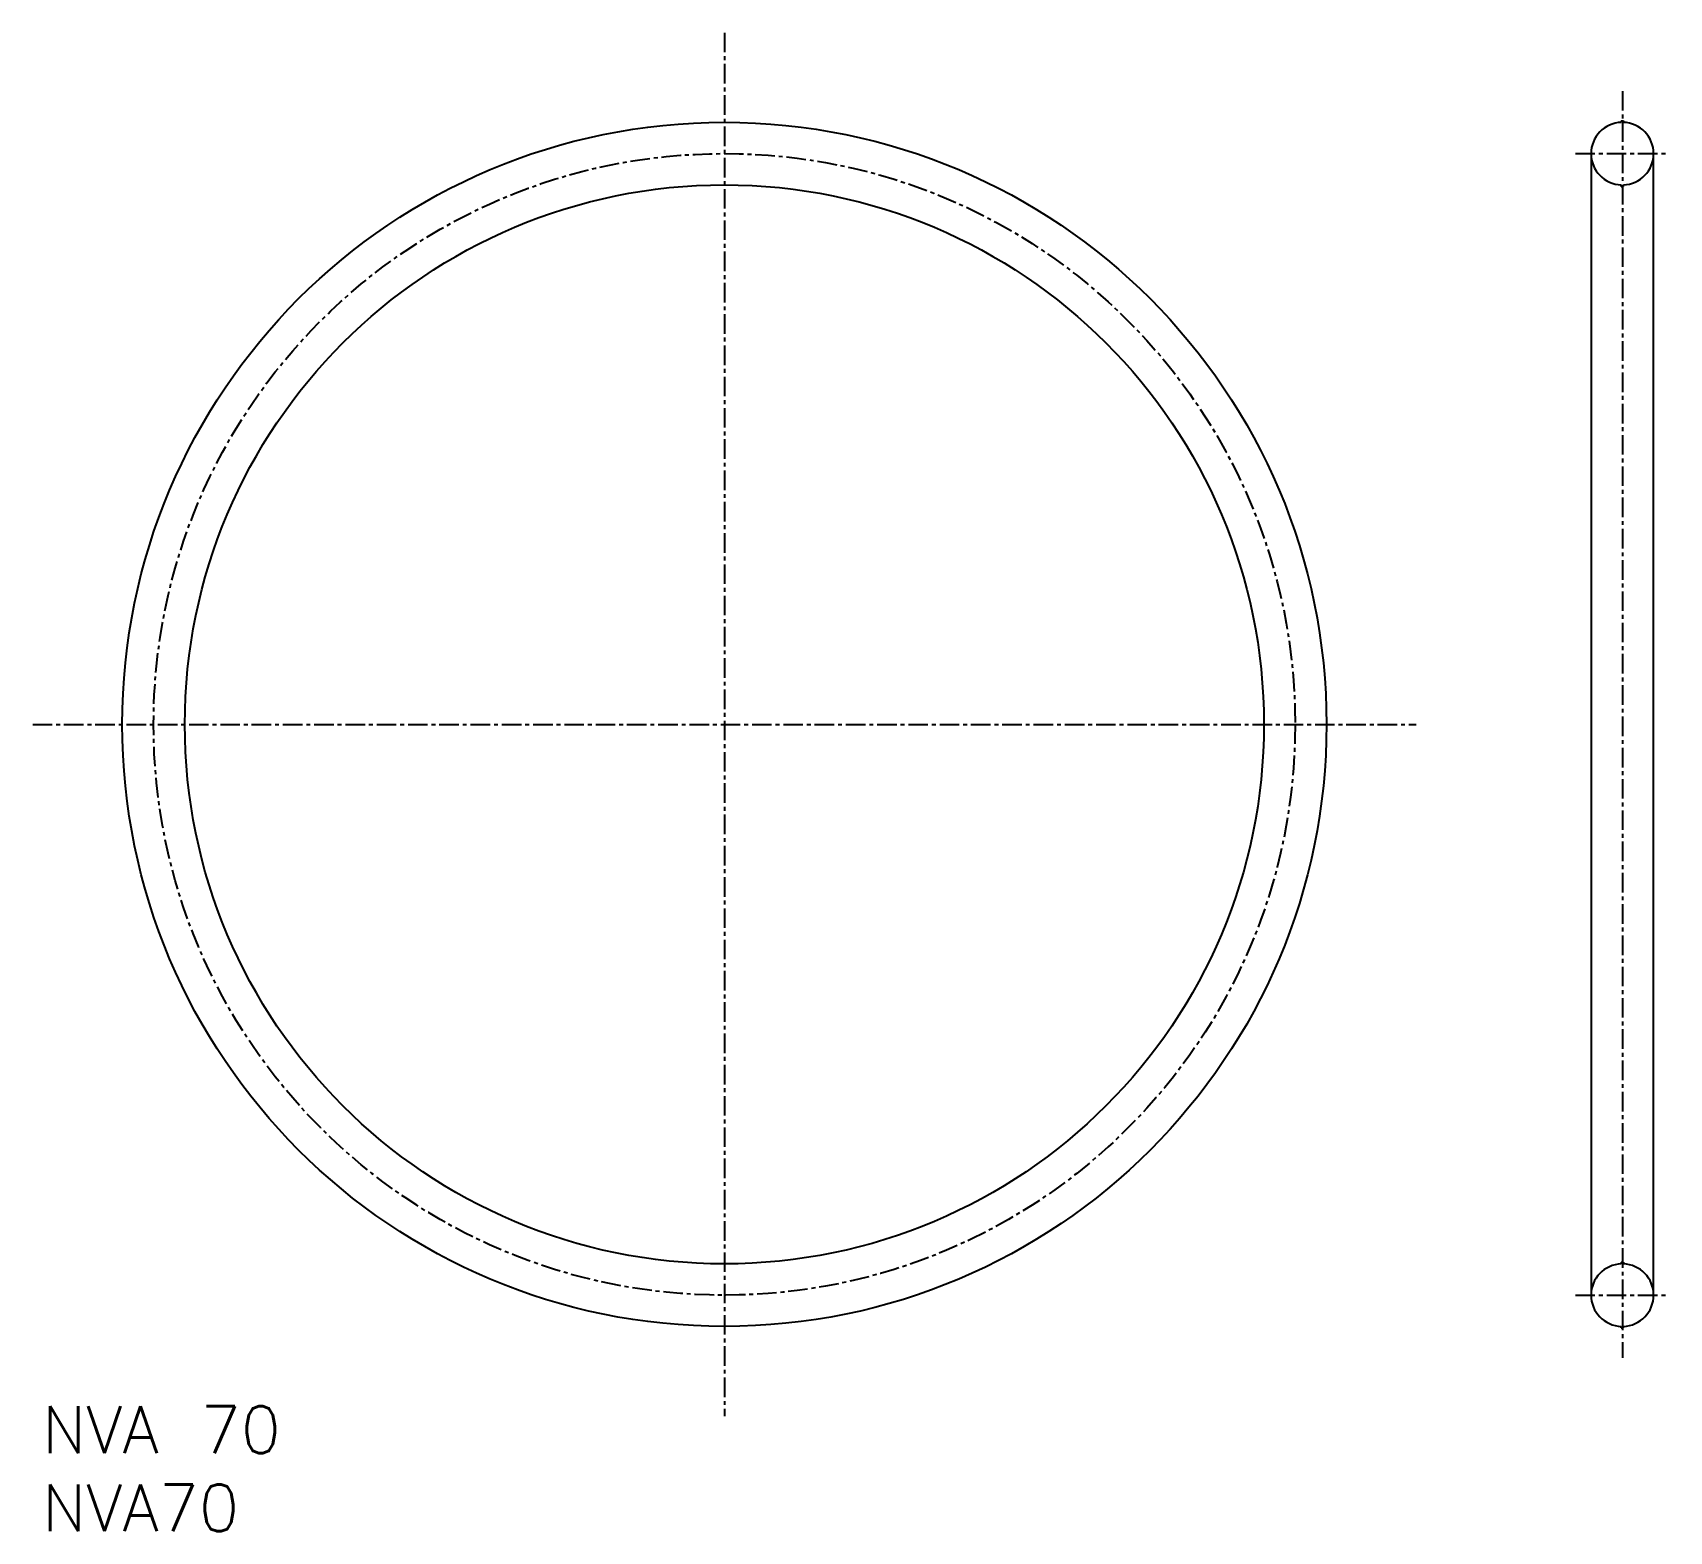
# Model space of a CAD drawing. Extents: x -1 to 104, y 0 to 96.
import ezdxf

# ---------------------------------------------------------------- set-up
doc = ezdxf.new("R2010")
doc.units = 0
doc.linetypes.add('CENTER', pattern=[2, 1.25, -0.25, 0.25, -0.25])
doc.layers.get('0').update_dxf_attribs({"linetype": 'CONTINUOUS'})
doc.layers.add('CENTER', color=1, linetype='CENTER')
doc.styles.get("Standard").update_dxf_attribs({"font": 'txt.shx'})

# ---------------------------------------------------------------- blocks, each defined once
blk = doc.blocks.new('*U2')
at = {"color": 7, "linetype": 'CONTINUOUS'}
blk.add_text('NVA70', height=3, dxfattribs=at).set_placement((0, 0))
blk = doc.blocks.new('*U3')
at = {"color": 7, "linetype": 'CONTINUOUS'}
blk.add_text('NVA 70', height=3, dxfattribs=at).set_placement((0, 5))

msp = doc.modelspace()

# ---------------------------------------------------------------- linework, layer by layer
at = {"color": 7, "linetype": 'CONTINUOUS'}
for p, q in [((100.98, 90.2), (100.98, 90.1)), ((100.98, 90.2), (101.13, 90.2)), ((101.13, 90.2), (101.13, 90.1)), ((99.05, 88.1), (99.05, 15.1)), ((103.05, 15.1), (103.05, 88.1)), ((100.98, 86), (100.98, 86.1)), ((100.98, 86), (101.13, 86)), ((101.13, 86), (101.13, 86.1)), ((100.98, 17.2), (100.98, 17.1)), ((100.98, 17.2), (101.13, 17.2)), ((101.13, 17.2), (101.13, 17.1)), ((100.98, 13), (100.98, 13.1)), ((100.98, 13), (101.13, 13)), ((101.13, 13), (101.13, 13.1))]:
    msp.add_line(p, q, dxfattribs=at)
for radius in [38.5, 34.5]:
    msp.add_circle((43.63, 51.6), radius, dxfattribs=at)
for centre, start, end in [((101.05, 88.1), 92.1491, 267.8509), ((101.05, 88.1), 272.1491, 87.8509), ((101.05, 15.1), 92.1491, 267.8509), ((101.05, 15.1), 272.1491, 87.8509)]:
    msp.add_arc(centre, 2, start, end, dxfattribs=at)
at = {"layer": 'CENTER', "color": 1, "linetype": 'CENTER'}
for p, q in [((43.63, 95.83), (43.63, 7.37)), ((101.05, 92.1), (101.05, 11.1)), ((98.05, 88.1), (104.05, 88.1)), ((-0.6, 51.6), (87.86, 51.6)), ((98.05, 15.1), (104.05, 15.1))]:
    msp.add_line(p, q, dxfattribs=at)
msp.add_circle((43.63, 51.6), 36.5, dxfattribs=at)

# ---------------------------------------------------------------- block references
at = {"color": 7, "linetype": 'CONTINUOUS'}
for name in ['*U3', '*U2']:
    msp.add_blockref(name, (0, 0), dxfattribs=at)

doc.saveas('drawing.dxf')
